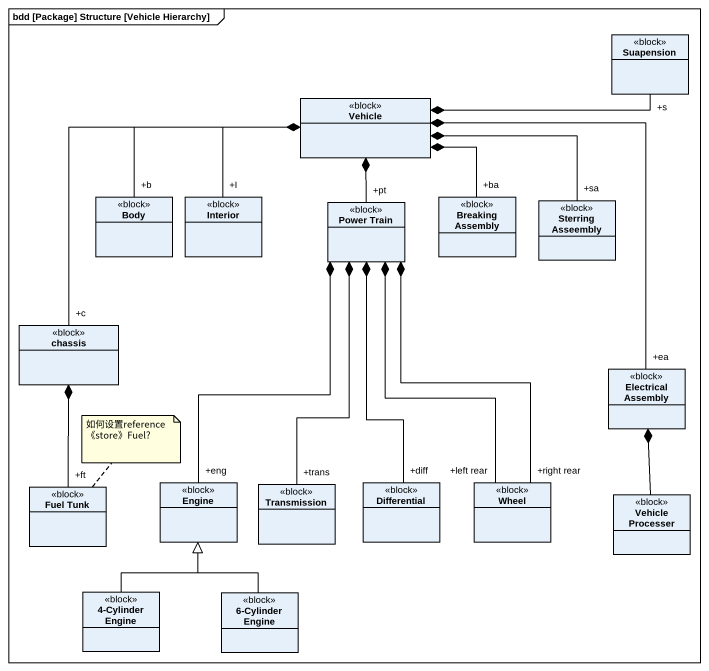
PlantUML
@startuml
mainframe bdd [Package] Structure [Vehicle Hierarchy]
hide circle
hide empty members
class Suapension <<block>>
class Vehicle <<block>>
class Body <<block>>
class Interior <<block>>
class "Power Train" as Power_Train <<block>>
class "Breaking Assembly" as Breaking_Assembly <<block>>
class "Sterring Asseembly" as Sterring_Asseembly <<block>>
class chassis <<block>>
class "Electrical Assembly" as Electrical_Assembly <<block>>
class "Fuel Tunk" as Fuel_Tunk <<block>>
class Engine <<block>>
class Transmission <<block>>
class Differential <<block>>
class Wheel <<block>>
class "Vehicle Processer" as Vehicle_Processer <<block>>
class "4-Cylinder Engine" as c4_Cylinder_Engine <<block>>
class "6-Cylinder Engine" as c6_Cylinder_Engine <<block>>
Suapension "+s" -left-* Vehicle
Body "+b" -right-* Vehicle
Interior "+I" -up-* Vehicle
Power_Train "+pt" -up-* Vehicle
Breaking_Assembly "+ba" -up-* Vehicle
Sterring_Asseembly "+sa" -left-* Vehicle
chassis "+c" -up-* Vehicle
Electrical_Assembly "+ea" -up-* Vehicle
Fuel_Tunk "+ft" -up-* chassis
Engine "+eng" -up-* Power_Train
Transmission "+trans" -up-* Power_Train
Differential "+diff" -up-* Power_Train
Wheel "+left rear" -up-* Power_Train
Wheel "+right rear" -up-* Power_Train
Vehicle_Processer -up-* Electrical_Assembly
c4_Cylinder_Engine -up-|> Engine
c6_Cylinder_Engine -up-|> Engine
note top of Fuel_Tunk : 如何设置reference 《store》Fuel?
@enduml
